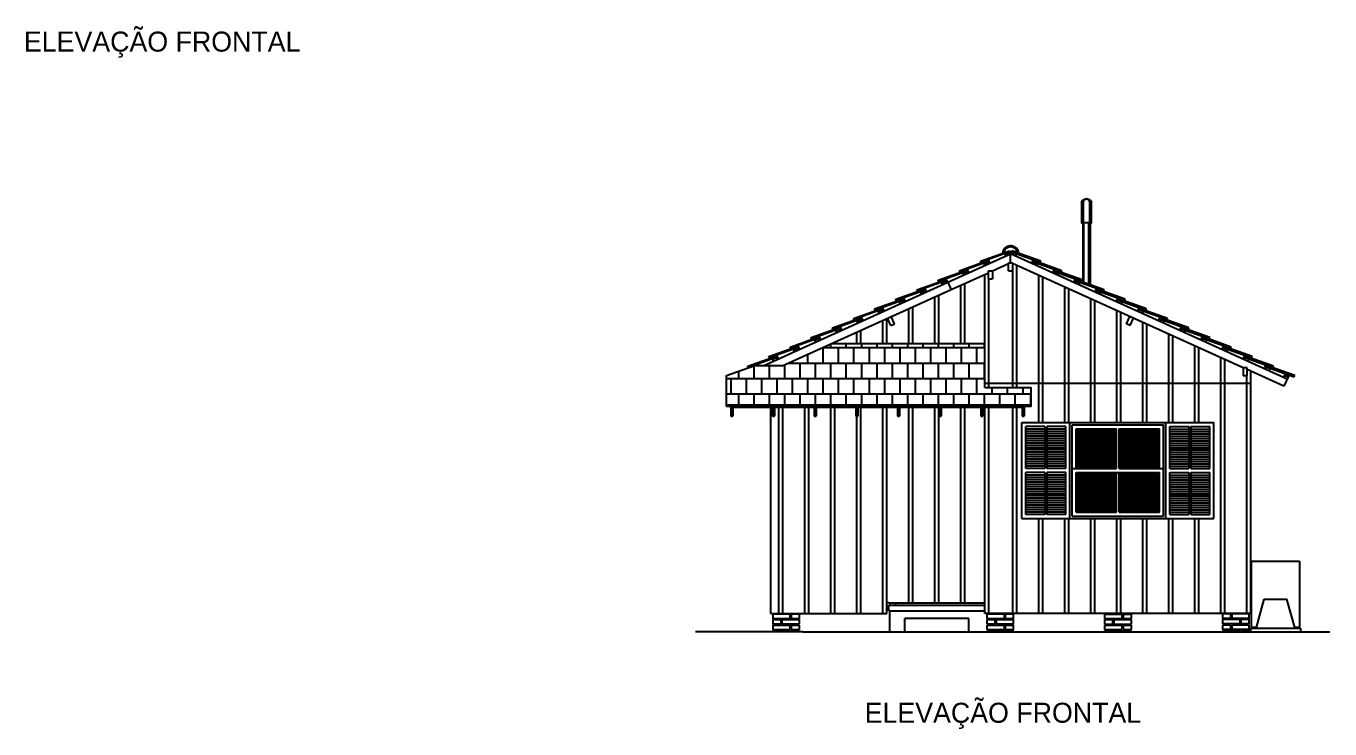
# Model space of a CAD drawing. Extents: x -7 to 295, y -11 to 39.
# Drawn here: x 59 to 75.29, y 3.99 to 12.78 of the extents above; entities that cross this region are included whole.
import ezdxf
from ezdxf.enums import TextEntityAlignment as Align

# ---------------------------------------------------------------- set-up
doc = ezdxf.new("R2010")
doc.units = 0
doc.header["$LTSCALE"] = 20
doc.layers.get('0').update_dxf_attribs({"linetype": 'CONTINUOUS'})
for name, color, linetype in [('DIM', 244, 'CONTINUOUS'), ('MADEIRAME', 244, 'CONTINUOUS'), ('PAREDE', 250, 'CONTINUOUS'), ('TELHADO', 1, 'CONTINUOUS'), ('TEXTO', 244, 'CONTINUOUS'), ('VIDROJAN', 252, 'CONTINUOUS'), ('VISTAL', 30, 'CONTINUOUS'), ('VISTAP', 244, 'CONTINUOUS')]:
    doc.layers.add(name, color=color, linetype=linetype)
doc.styles.add('STYLE1', font='txt')

# ---------------------------------------------------------------- blocks, each defined once
blk = doc.blocks.new('*X29')
at = {"color": 0, "linetype": 'CONTINUOUS'}
for p, q in [((-22.283, -12.48), (-20.253, -12.48)), ((-22.272, -12.672), (-22.272, -12.48)), ((-22.176, -12.48), (-22.176, -12.431)), ((-22.08, -12.672), (-22.08, -12.48)), ((-21.984, -12.48), (-21.984, -12.429)), ((-21.888, -12.672), (-21.888, -12.48)), ((-21.792, -12.48), (-21.792, -12.429)), ((-21.696, -12.672), (-21.696, -12.48)), ((-21.6, -12.48), (-21.6, -12.429)), ((-21.504, -12.672), (-21.504, -12.48)), ((-21.408, -12.48), (-21.408, -12.429)), ((-21.312, -12.672), (-21.312, -12.48)), ((-21.216, -12.48), (-21.216, -12.429)), ((-21.12, -12.672), (-21.12, -12.48)), ((-21.024, -12.48), (-21.024, -12.429)), ((-20.928, -12.672), (-20.928, -12.48)), ((-20.832, -12.48), (-20.832, -12.429)), ((-20.736, -12.672), (-20.736, -12.48)), ((-20.64, -12.48), (-20.64, -12.429)), ((-20.544, -12.672), (-20.544, -12.48)), ((-20.448, -12.48), (-20.448, -12.429)), ((-20.352, -12.672), (-20.352, -12.48)), ((-20.256, -12.48), (-20.256, -12.429)), ((-23.136, -12.864), (-23.136, -12.707)), ((-22.944, -12.864), (-22.944, -12.707)), ((-22.752, -12.864), (-22.752, -12.691)), ((-22.709, -12.672), (-20.253, -12.672)), ((-22.656, -12.672), (-22.656, -12.648)), ((-22.56, -12.864), (-22.56, -12.672)), ((-22.464, -12.672), (-22.464, -12.561)), ((-22.368, -12.864), (-22.368, -12.672)), ((-22.176, -12.864), (-22.176, -12.672)), ((-21.984, -12.864), (-21.984, -12.672)), ((-21.792, -12.864), (-21.792, -12.672)), ((-21.6, -12.864), (-21.6, -12.672)), ((-21.408, -12.864), (-21.408, -12.672)), ((-21.216, -12.864), (-21.216, -12.672)), ((-21.024, -12.864), (-21.024, -12.672)), ((-20.832, -12.864), (-20.832, -12.672)), ((-20.64, -12.864), (-20.64, -12.672)), ((-20.448, -12.864), (-20.448, -12.672)), ((-20.256, -12.864), (-20.256, -12.672)), ((-23.481, -12.864), (-20.253, -12.864)), ((-23.424, -13.056), (-23.424, -12.864)), ((-23.328, -12.864), (-23.328, -12.775)), ((-23.232, -13.056), (-23.232, -12.864)), ((-23.04, -13.056), (-23.04, -12.864)), ((-22.848, -13.056), (-22.848, -12.864)), ((-22.656, -13.056), (-22.656, -12.864)), ((-22.464, -13.056), (-22.464, -12.864)), ((-22.272, -13.056), (-22.272, -12.864)), ((-22.08, -13.056), (-22.08, -12.864)), ((-21.888, -13.056), (-21.888, -12.864)), ((-21.696, -13.056), (-21.696, -12.864)), ((-21.504, -13.056), (-21.504, -12.864)), ((-21.312, -13.056), (-21.312, -12.864)), ((-21.12, -13.056), (-21.12, -12.864)), ((-20.928, -13.056), (-20.928, -12.864)), ((-20.736, -13.056), (-20.736, -12.864)), ((-20.544, -13.056), (-20.544, -12.864)), ((-20.352, -13.056), (-20.352, -12.864)), ((-20.16, -13.056), (-20.16, -12.976)), ((-19.968, -13.056), (-19.968, -12.976)), ((-19.776, -13.056), (-19.776, -12.976)), ((-23.481, -13.056), (-19.673, -13.056)), ((-23.328, -13.197), (-23.328, -13.056)), ((-23.136, -13.197), (-23.136, -13.056)), ((-22.944, -13.197), (-22.944, -13.056)), ((-22.752, -13.197), (-22.752, -13.056)), ((-22.56, -13.197), (-22.56, -13.056)), ((-22.368, -13.197), (-22.368, -13.056)), ((-22.176, -13.197), (-22.176, -13.056)), ((-21.984, -13.197), (-21.984, -13.056)), ((-21.792, -13.197), (-21.792, -13.056)), ((-21.6, -13.197), (-21.6, -13.056)), ((-21.408, -13.197), (-21.408, -13.056)), ((-21.216, -13.197), (-21.216, -13.056)), ((-21.024, -13.197), (-21.024, -13.056)), ((-20.832, -13.197), (-20.832, -13.056)), ((-20.64, -13.197), (-20.64, -13.056)), ((-20.448, -13.197), (-20.448, -13.056)), ((-20.256, -13.197), (-20.256, -13.056)), ((-20.064, -13.197), (-20.064, -13.056)), ((-19.872, -13.197), (-19.872, -13.056)), ((-19.68, -13.197), (-19.68, -13.056))]:
    blk.add_line(p, q, dxfattribs=at)
blk = doc.blocks.new('*X3')
at = {"color": 0, "linetype": 'CONTINUOUS'}
for p, q in [((19.128, -4.083), (19.614, -3.597)), ((19.128, -4.065), (19.596, -3.597)), ((19.128, -4.047), (19.578, -3.597)), ((19.128, -4.03), (19.561, -3.597)), ((19.128, -4.012), (19.543, -3.597)), ((19.128, -3.994), (19.525, -3.597)), ((19.128, -3.976), (19.508, -3.597)), ((19.128, -3.959), (19.49, -3.597)), ((19.128, -3.941), (19.472, -3.597)), ((19.128, -3.923), (19.455, -3.597)), ((19.128, -3.906), (19.437, -3.597)), ((19.128, -3.888), (19.419, -3.597)), ((19.128, -3.87), (19.402, -3.597)), ((19.128, -3.853), (19.384, -3.597)), ((19.128, -3.835), (19.366, -3.597)), ((19.128, -3.817), (19.349, -3.597)), ((19.128, -3.8), (19.331, -3.597)), ((19.128, -3.782), (19.313, -3.597)), ((19.128, -3.764), (19.296, -3.597)), ((19.128, -3.747), (19.278, -3.597)), ((19.128, -3.729), (19.26, -3.597)), ((19.128, -3.711), (19.243, -3.597)), ((19.128, -3.694), (19.225, -3.597)), ((19.128, -3.676), (19.207, -3.597)), ((19.128, -3.658), (19.19, -3.597)), ((19.128, -3.641), (19.172, -3.597)), ((19.128, -3.623), (19.154, -3.597)), ((19.128, -3.605), (19.137, -3.597)), ((19.137, -4.092), (19.632, -3.597)), ((19.154, -4.092), (19.633, -3.613)), ((19.172, -4.092), (19.633, -3.631)), ((19.19, -4.092), (19.633, -3.648)), ((19.207, -4.092), (19.633, -3.666)), ((19.225, -4.092), (19.633, -3.684)), ((19.243, -4.092), (19.633, -3.701)), ((19.26, -4.092), (19.633, -3.719)), ((19.278, -4.092), (19.633, -3.737)), ((19.663, -4.078), (20.144, -3.597)), ((19.663, -4.06), (20.127, -3.597)), ((19.663, -4.043), (20.109, -3.597)), ((19.663, -4.025), (20.091, -3.597)), ((19.663, -4.007), (20.073, -3.597)), ((19.663, -3.99), (20.056, -3.597)), ((19.663, -3.972), (20.038, -3.597)), ((19.663, -3.954), (20.02, -3.597)), ((19.663, -3.936), (20.003, -3.597)), ((19.663, -3.919), (19.985, -3.597)), ((19.663, -3.901), (19.967, -3.597)), ((19.663, -3.883), (19.95, -3.597)), ((19.663, -3.866), (19.932, -3.597)), ((19.663, -3.848), (19.914, -3.597)), ((19.663, -3.83), (19.897, -3.597)), ((19.663, -3.813), (19.879, -3.597)), ((19.663, -3.795), (19.861, -3.597)), ((19.663, -3.777), (19.844, -3.597)), ((19.663, -3.76), (19.826, -3.597)), ((19.663, -3.742), (19.808, -3.597)), ((19.663, -3.724), (19.791, -3.597)), ((19.663, -3.707), (19.773, -3.597)), ((19.663, -3.689), (19.755, -3.597)), ((19.663, -3.671), (19.738, -3.597)), ((19.663, -3.654), (19.72, -3.597)), ((19.663, -3.636), (19.702, -3.597)), ((19.663, -3.618), (19.685, -3.597)), ((19.663, -3.601), (19.667, -3.597)), ((19.667, -4.092), (20.162, -3.597)), ((19.685, -4.092), (20.168, -3.608)), ((19.702, -4.092), (20.168, -3.626)), ((19.72, -4.092), (20.168, -3.644)), ((19.738, -4.092), (20.168, -3.661)), ((19.755, -4.092), (20.168, -3.679)), ((19.773, -4.092), (20.168, -3.697)), ((19.791, -4.092), (20.168, -3.714)), ((19.808, -4.092), (20.168, -3.732)), ((19.296, -4.092), (19.633, -3.754)), ((19.313, -4.092), (19.633, -3.772)), ((19.331, -4.092), (19.633, -3.79)), ((19.349, -4.092), (19.633, -3.807)), ((19.366, -4.092), (19.633, -3.825)), ((19.384, -4.092), (19.633, -3.843)), ((19.402, -4.092), (19.633, -3.86)), ((19.419, -4.092), (19.633, -3.878)), ((19.437, -4.092), (19.633, -3.896)), ((19.826, -4.092), (20.168, -3.75)), ((19.844, -4.092), (20.168, -3.767)), ((19.861, -4.092), (20.168, -3.785)), ((19.879, -4.092), (20.168, -3.803)), ((19.897, -4.092), (20.168, -3.82)), ((19.914, -4.092), (20.168, -3.838)), ((19.932, -4.092), (20.168, -3.856)), ((19.95, -4.092), (20.168, -3.873)), ((19.967, -4.092), (20.168, -3.891)), ((19.985, -4.092), (20.168, -3.909)), ((19.455, -4.092), (19.633, -3.913)), ((19.472, -4.092), (19.633, -3.931)), ((19.49, -4.092), (19.633, -3.949)), ((19.508, -4.092), (19.633, -3.966)), ((19.525, -4.092), (19.633, -3.984)), ((19.543, -4.092), (19.633, -4.002)), ((19.561, -4.092), (19.633, -4.02)), ((19.578, -4.092), (19.633, -4.037)), ((19.596, -4.092), (19.633, -4.055)), ((19.614, -4.092), (19.633, -4.073)), ((20.003, -4.092), (20.168, -3.926)), ((20.02, -4.092), (20.168, -3.944)), ((20.038, -4.092), (20.168, -3.962)), ((20.056, -4.092), (20.168, -3.979)), ((20.073, -4.092), (20.168, -3.997)), ((20.091, -4.092), (20.168, -4.015)), ((20.109, -4.092), (20.168, -4.033)), ((20.126, -4.092), (20.168, -4.05)), ((20.144, -4.092), (20.168, -4.068)), ((19.128, -4.631), (19.617, -4.142)), ((19.128, -4.613), (19.599, -4.142)), ((19.128, -4.595), (19.582, -4.142)), ((19.128, -4.578), (19.564, -4.142)), ((19.128, -4.56), (19.546, -4.142)), ((19.128, -4.542), (19.528, -4.142)), ((19.128, -4.525), (19.511, -4.142)), ((19.128, -4.507), (19.493, -4.142)), ((19.128, -4.489), (19.475, -4.142)), ((19.128, -4.471), (19.458, -4.142)), ((19.128, -4.454), (19.44, -4.142)), ((19.128, -4.436), (19.422, -4.142)), ((19.128, -4.418), (19.405, -4.142)), ((19.128, -4.401), (19.387, -4.142)), ((19.128, -4.383), (19.369, -4.142)), ((19.128, -4.365), (19.352, -4.142)), ((19.128, -4.348), (19.334, -4.142)), ((19.128, -4.33), (19.316, -4.142)), ((19.128, -4.312), (19.299, -4.142)), ((19.128, -4.295), (19.281, -4.142)), ((19.128, -4.277), (19.263, -4.142)), ((19.128, -4.259), (19.246, -4.142)), ((19.128, -4.242), (19.228, -4.142)), ((19.128, -4.224), (19.21, -4.142)), ((19.128, -4.206), (19.193, -4.142)), ((19.128, -4.189), (19.175, -4.142)), ((19.128, -4.171), (19.157, -4.142)), ((19.128, -4.153), (19.14, -4.142)), ((19.14, -4.637), (19.633, -4.143)), ((19.157, -4.637), (19.633, -4.161)), ((19.175, -4.637), (19.633, -4.179)), ((19.193, -4.637), (19.633, -4.196)), ((19.21, -4.637), (19.633, -4.214)), ((19.228, -4.637), (19.633, -4.232)), ((19.632, -4.092), (19.633, -4.09)), ((19.663, -4.149), (19.67, -4.142)), ((19.663, -4.166), (19.688, -4.142)), ((19.663, -4.184), (19.705, -4.142)), ((19.663, -4.202), (19.723, -4.142)), ((19.663, -4.219), (19.741, -4.142)), ((19.663, -4.237), (19.758, -4.142)), ((19.663, -4.255), (19.776, -4.142)), ((19.663, -4.272), (19.794, -4.142)), ((19.663, -4.29), (19.811, -4.142)), ((19.663, -4.308), (19.829, -4.142)), ((19.663, -4.325), (19.847, -4.142)), ((19.663, -4.343), (19.864, -4.142)), ((19.663, -4.361), (19.882, -4.142)), ((19.663, -4.378), (19.9, -4.142)), ((19.663, -4.396), (19.917, -4.142)), ((19.663, -4.414), (19.935, -4.142)), ((19.663, -4.431), (19.953, -4.142)), ((19.663, -4.449), (19.97, -4.142)), ((19.663, -4.467), (19.988, -4.142)), ((19.663, -4.484), (20.006, -4.142)), ((19.663, -4.502), (20.023, -4.142)), ((19.663, -4.52), (20.041, -4.142)), ((19.663, -4.538), (20.059, -4.142)), ((19.663, -4.555), (20.076, -4.142)), ((19.663, -4.573), (20.094, -4.142)), ((19.663, -4.591), (20.112, -4.142)), ((19.663, -4.608), (20.13, -4.142)), ((19.663, -4.626), (20.147, -4.142)), ((19.67, -4.637), (20.165, -4.142)), ((19.688, -4.637), (20.168, -4.156)), ((19.705, -4.637), (20.168, -4.174)), ((19.723, -4.637), (20.168, -4.192)), ((19.741, -4.637), (20.168, -4.209)), ((19.758, -4.637), (20.168, -4.227)), ((20.162, -4.092), (20.168, -4.086)), ((19.246, -4.637), (19.633, -4.249)), ((19.263, -4.637), (19.633, -4.267)), ((19.281, -4.637), (19.633, -4.285)), ((19.299, -4.637), (19.633, -4.302)), ((19.316, -4.637), (19.633, -4.32)), ((19.334, -4.637), (19.633, -4.338)), ((19.352, -4.637), (19.633, -4.355)), ((19.369, -4.637), (19.633, -4.373)), ((19.387, -4.637), (19.633, -4.391)), ((19.776, -4.637), (20.168, -4.245)), ((19.794, -4.637), (20.168, -4.262)), ((19.811, -4.637), (20.168, -4.28)), ((19.829, -4.637), (20.168, -4.298)), ((19.847, -4.637), (20.168, -4.315)), ((19.864, -4.637), (20.168, -4.333)), ((19.882, -4.637), (20.168, -4.351)), ((19.9, -4.637), (20.168, -4.368)), ((19.917, -4.637), (20.168, -4.386)), ((19.405, -4.637), (19.633, -4.408)), ((19.422, -4.637), (19.633, -4.426)), ((19.44, -4.637), (19.633, -4.444)), ((19.458, -4.637), (19.633, -4.461)), ((19.475, -4.637), (19.633, -4.479)), ((19.493, -4.637), (19.633, -4.497)), ((19.511, -4.637), (19.633, -4.514)), ((19.528, -4.637), (19.633, -4.532)), ((19.546, -4.637), (19.633, -4.55)), ((19.935, -4.637), (20.168, -4.404)), ((19.953, -4.637), (20.168, -4.421)), ((19.97, -4.637), (20.168, -4.439)), ((19.988, -4.637), (20.168, -4.457)), ((20.006, -4.637), (20.168, -4.474)), ((20.023, -4.637), (20.168, -4.492)), ((20.041, -4.637), (20.168, -4.51)), ((20.059, -4.637), (20.168, -4.527)), ((20.076, -4.637), (20.168, -4.545)), ((19.564, -4.637), (19.633, -4.568)), ((19.581, -4.637), (19.633, -4.585)), ((19.599, -4.637), (19.633, -4.603)), ((19.617, -4.637), (19.633, -4.621)), ((20.094, -4.637), (20.168, -4.563)), ((20.112, -4.637), (20.168, -4.581)), ((20.129, -4.637), (20.168, -4.598)), ((20.147, -4.637), (20.168, -4.616)), ((20.165, -4.637), (20.168, -4.634))]:
    blk.add_line(p, q, dxfattribs=at)

msp = doc.modelspace()

# ---------------------------------------------------------------- linework, layer by layer
at = {"layer": 'DIM', "color": 244, "linetype": 'CONTINUOUS'}
msp.add_line((71.475, 8.01), (67.81, 8.01), dxfattribs=at)
at = {"layer": 'DIM', "color": 30, "linetype": 'CONTINUOUS'}
for p, q in [((69.782, 5.566), (69.757, 5.566)), ((69.882, 5.566), (70.982, 5.566))]:
    msp.add_line(p, q, dxfattribs=at)
at = {"layer": 'MADEIRAME'}
for p, q in [((71.234, 9.923), (71.28, 9.944)), ((71.373, 9.923), (71.327, 9.944)), ((70.97, 9.804), (71.016, 9.825)), ((71.637, 9.804), (71.591, 9.825)), ((70.706, 9.685), (70.751, 9.705)), ((71.901, 9.685), (71.856, 9.705)), ((68.21, 8.529), (70.52, 9.573)), ((68.448, 8.529), (70.561, 9.482)), ((70.177, 9.446), (70.223, 9.467)), ((70.441, 9.565), (70.487, 9.586)), ((72.166, 9.565), (72.12, 9.586)), ((72.43, 9.446), (72.384, 9.467)), ((69.913, 9.327), (69.958, 9.347)), ((72.694, 9.327), (72.649, 9.347)), ((69.648, 9.208), (69.694, 9.228)), ((72.959, 9.208), (72.913, 9.228)), ((69.12, 8.969), (69.165, 8.99)), ((69.384, 9.088), (69.43, 9.109)), ((73.223, 9.088), (73.177, 9.109)), ((73.487, 8.969), (73.442, 8.99)), ((68.855, 8.85), (68.901, 8.87)), ((73.752, 8.85), (73.706, 8.87)), ((68.591, 8.73), (68.637, 8.751)), ((74.016, 8.73), (73.97, 8.751)), ((68.327, 8.611), (68.372, 8.632)), ((74.28, 8.611), (74.235, 8.632)), ((74.545, 8.492), (74.499, 8.512)), ((74.772, 8.387), (74.726, 8.407)), ((74.782, 8.41), (74.737, 8.43))]:
    msp.add_line(p, q, dxfattribs=at)
at = {"layer": 'MADEIRAME', "linetype": 'CONTINUOUS'}
for p, q in [((71.28, 9.944), (71.29, 9.921)), ((71.327, 9.944), (71.317, 9.921)), ((70.97, 9.804), (70.98, 9.781)), ((71.016, 9.825), (71.026, 9.802)), ((71.234, 9.923), (71.245, 9.901)), ((71.373, 9.923), (71.362, 9.901)), ((71.591, 9.825), (71.581, 9.802)), ((71.637, 9.804), (71.627, 9.781)), ((70.706, 9.685), (70.716, 9.662)), ((70.751, 9.705), (70.762, 9.682)), ((71.856, 9.705), (71.846, 9.682)), ((71.901, 9.685), (71.891, 9.662)), ((70.223, 9.467), (70.233, 9.444)), ((70.441, 9.565), (70.452, 9.543)), ((70.487, 9.586), (70.497, 9.563)), ((72.12, 9.586), (72.11, 9.563)), ((72.166, 9.565), (72.155, 9.543)), ((72.384, 9.467), (72.374, 9.444)), ((69.913, 9.327), (69.923, 9.304)), ((69.958, 9.347), (69.969, 9.325)), ((70.177, 9.446), (70.187, 9.423)), ((72.43, 9.446), (72.42, 9.423)), ((72.649, 9.347), (72.639, 9.325)), ((72.694, 9.327), (72.684, 9.304)), ((69.648, 9.208), (69.659, 9.185)), ((69.694, 9.228), (69.704, 9.205)), ((72.913, 9.228), (72.903, 9.205)), ((72.959, 9.208), (72.948, 9.185)), ((69.12, 8.969), (69.13, 8.946)), ((69.165, 8.99), (69.176, 8.967)), ((69.384, 9.088), (69.394, 9.065)), ((69.43, 9.109), (69.44, 9.086)), ((73.177, 9.109), (73.167, 9.086)), ((73.223, 9.088), (73.213, 9.065)), ((73.442, 8.99), (73.432, 8.967)), ((73.487, 8.969), (73.477, 8.946)), ((68.855, 8.85), (68.866, 8.827)), ((68.901, 8.87), (68.911, 8.847)), ((73.706, 8.87), (73.696, 8.847)), ((73.752, 8.85), (73.741, 8.827)), ((68.591, 8.73), (68.601, 8.708)), ((68.637, 8.751), (68.647, 8.728)), ((73.97, 8.751), (73.96, 8.728)), ((74.016, 8.73), (74.006, 8.708)), ((68.327, 8.611), (68.337, 8.588)), ((68.372, 8.632), (68.383, 8.609)), ((74.235, 8.632), (74.224, 8.609)), ((74.28, 8.611), (74.27, 8.588)), ((74.545, 8.492), (74.534, 8.469)), ((74.737, 8.43), (74.716, 8.385))]:
    msp.add_line(p, q, dxfattribs=at)
at = {"layer": 'MADEIRAME', "color": 1}
for p, q in [((70.52, 9.573), (71.304, 9.927)), ((71.077, 9.715), (71.279, 9.806)), ((70.561, 9.482), (71.027, 9.693))]:
    msp.add_line(p, q, dxfattribs=at)
at = {"layer": 'MADEIRAME', "color": 250, "linetype": 'CONTINUOUS'}
for p, q in [((71.279, 9.817), (71.329, 9.817)), ((71.279, 9.717), (71.279, 9.817)), ((71.329, 9.818), (71.329, 9.717)), ((71.027, 9.716), (71.077, 9.716)), ((71.027, 9.616), (71.027, 9.716)), ((71.027, 9.616), (71.077, 9.616)), ((71.077, 9.716), (71.077, 9.616)), ((71.279, 9.717), (71.329, 9.717)), ((74.211, 8.505), (74.211, 8.405)), ((74.261, 8.505), (74.211, 8.505)), ((74.261, 8.405), (74.261, 8.505)), ((74.261, 8.405), (74.211, 8.405))]:
    msp.add_line(p, q, dxfattribs=at)
at = {"layer": 'MADEIRAME', "color": 1, "linetype": 'CONTINUOUS'}
for p, q in [((74.762, 8.364), (71.304, 9.927)), ((71.304, 9.817), (71.304, 9.927)), ((74.211, 8.505), (71.329, 9.806)), ((70.52, 9.573), (70.562, 9.48)), ((74.72, 8.273), (74.261, 8.483)), ((74.782, 8.41), (74.72, 8.273))]:
    msp.add_line(p, q, dxfattribs=at)
at = {"layer": 'MADEIRAME', "color": 244, "linetype": 'CONTINUOUS'}
msp.add_line((74.499, 8.512), (74.489, 8.49), dxfattribs=at)
at = {"layer": 'PAREDE', "color": 30, "linetype": 'CONTINUOUS'}
for p, q in [((70.927, 9.837), (71.289, 9.967)), ((71.282, 9.948), (70.933, 9.823)), ((71.201, 9.938), (71.218, 9.944)), ((71.282, 9.948), (71.29, 9.931)), ((71.289, 9.967), (71.303, 9.937)), ((71.318, 9.967), (71.304, 9.937)), ((71.325, 9.948), (71.317, 9.931)), ((71.68, 9.837), (71.318, 9.967)), ((71.325, 9.948), (71.674, 9.823)), ((70.663, 9.718), (71.026, 9.848)), ((71.017, 9.828), (70.668, 9.703)), ((70.933, 9.823), (70.927, 9.837)), ((71.017, 9.828), (71.025, 9.812)), ((71.04, 9.818), (71.025, 9.812)), ((71.026, 9.848), (71.04, 9.818)), ((71.303, 9.937), (71.29, 9.931)), ((71.304, 9.937), (71.317, 9.931)), ((71.581, 9.848), (71.567, 9.818)), ((71.567, 9.818), (71.582, 9.812)), ((71.944, 9.718), (71.581, 9.848)), ((71.59, 9.828), (71.582, 9.812)), ((71.59, 9.828), (71.939, 9.703)), ((71.674, 9.823), (71.68, 9.837)), ((70.398, 9.599), (70.761, 9.729)), ((70.753, 9.709), (70.404, 9.584)), ((70.668, 9.703), (70.663, 9.718)), ((70.753, 9.709), (70.761, 9.692)), ((70.761, 9.729), (70.776, 9.699)), ((70.776, 9.699), (70.761, 9.692)), ((71.846, 9.729), (71.831, 9.699)), ((71.831, 9.699), (71.846, 9.692)), ((72.209, 9.599), (71.846, 9.729)), ((71.854, 9.709), (71.846, 9.692)), ((71.854, 9.709), (72.203, 9.584)), ((71.939, 9.703), (71.944, 9.718)), ((69.87, 9.36), (70.233, 9.49)), ((70.224, 9.47), (69.875, 9.345)), ((70.134, 9.48), (70.497, 9.609)), ((70.14, 9.465), (70.134, 9.48)), ((70.489, 9.59), (70.14, 9.465)), ((70.224, 9.47), (70.233, 9.454)), ((70.233, 9.49), (70.247, 9.46)), ((70.247, 9.46), (70.233, 9.454)), ((70.404, 9.584), (70.398, 9.599)), ((70.489, 9.59), (70.497, 9.573)), ((70.497, 9.609), (70.511, 9.58)), ((70.511, 9.58), (70.497, 9.573)), ((72.11, 9.609), (72.096, 9.58)), ((72.096, 9.58), (72.11, 9.573)), ((72.473, 9.48), (72.11, 9.609)), ((72.118, 9.59), (72.11, 9.573)), ((72.118, 9.59), (72.467, 9.465)), ((72.203, 9.584), (72.209, 9.599)), ((72.374, 9.49), (72.36, 9.46)), ((72.36, 9.46), (72.375, 9.454)), ((72.737, 9.36), (72.374, 9.49)), ((72.383, 9.47), (72.375, 9.454)), ((72.383, 9.47), (72.732, 9.345)), ((72.467, 9.465), (72.473, 9.48)), ((69.605, 9.241), (69.968, 9.371)), ((69.96, 9.351), (69.611, 9.226)), ((69.875, 9.345), (69.87, 9.36)), ((69.96, 9.351), (69.968, 9.334)), ((69.968, 9.371), (69.983, 9.341)), ((69.983, 9.341), (69.968, 9.334)), ((72.639, 9.371), (72.624, 9.341)), ((72.624, 9.341), (72.639, 9.334)), ((73.002, 9.241), (72.639, 9.371)), ((72.647, 9.351), (72.639, 9.334)), ((72.647, 9.351), (72.996, 9.226)), ((72.732, 9.345), (72.737, 9.36)), ((69.077, 9.002), (69.44, 9.132)), ((69.341, 9.122), (69.704, 9.251)), ((69.696, 9.232), (69.347, 9.107)), ((69.44, 9.132), (69.454, 9.102)), ((69.611, 9.226), (69.605, 9.241)), ((69.696, 9.232), (69.704, 9.215)), ((69.704, 9.251), (69.718, 9.222)), ((69.718, 9.222), (69.704, 9.215)), ((72.903, 9.251), (72.889, 9.222)), ((72.889, 9.222), (72.903, 9.215)), ((73.266, 9.122), (72.903, 9.251)), ((72.911, 9.232), (72.903, 9.215)), ((72.911, 9.232), (73.26, 9.107)), ((72.996, 9.226), (73.002, 9.241)), ((73.167, 9.132), (73.153, 9.102)), ((73.53, 9.002), (73.167, 9.132)), ((68.812, 8.883), (69.175, 9.013)), ((69.167, 8.993), (68.818, 8.868)), ((69.082, 8.988), (69.077, 9.002)), ((69.431, 9.113), (69.082, 8.988)), ((69.167, 8.993), (69.175, 8.977)), ((69.175, 9.013), (69.19, 8.983)), ((69.19, 8.983), (69.175, 8.977)), ((69.347, 9.107), (69.341, 9.122)), ((69.431, 9.113), (69.44, 9.096)), ((69.454, 9.102), (69.44, 9.096)), ((73.153, 9.102), (73.168, 9.096)), ((73.176, 9.113), (73.168, 9.096)), ((73.176, 9.113), (73.525, 8.988)), ((73.26, 9.107), (73.266, 9.122)), ((73.432, 9.013), (73.417, 8.983)), ((73.417, 8.983), (73.432, 8.977)), ((73.795, 8.883), (73.432, 9.013)), ((73.44, 8.993), (73.432, 8.977)), ((73.44, 8.993), (73.789, 8.868)), ((73.525, 8.988), (73.53, 9.002)), ((68.548, 8.764), (68.911, 8.894)), ((68.903, 8.874), (68.554, 8.749)), ((68.818, 8.868), (68.812, 8.883)), ((68.903, 8.874), (68.911, 8.857)), ((68.911, 8.894), (68.925, 8.864)), ((68.925, 8.864), (68.911, 8.857)), ((73.696, 8.894), (73.682, 8.864)), ((73.682, 8.864), (73.696, 8.857)), ((74.059, 8.764), (73.696, 8.894)), ((73.704, 8.874), (73.696, 8.857)), ((73.704, 8.874), (74.053, 8.749)), ((73.789, 8.868), (73.795, 8.883)), ((68.019, 8.525), (68.383, 8.655)), ((68.374, 8.635), (68.025, 8.51)), ((68.284, 8.644), (68.647, 8.774)), ((68.289, 8.63), (68.284, 8.644)), ((68.639, 8.755), (68.289, 8.63)), ((68.374, 8.635), (68.382, 8.619)), ((68.383, 8.655), (68.397, 8.625)), ((68.554, 8.749), (68.548, 8.764)), ((68.639, 8.755), (68.647, 8.738)), ((68.647, 8.774), (68.661, 8.745)), ((68.661, 8.745), (68.647, 8.738)), ((73.96, 8.774), (73.946, 8.745)), ((73.946, 8.745), (73.961, 8.738)), ((74.323, 8.644), (73.96, 8.774)), ((73.969, 8.755), (73.961, 8.738)), ((73.969, 8.755), (74.318, 8.63)), ((74.053, 8.749), (74.059, 8.764)), ((74.225, 8.655), (74.21, 8.625)), ((74.588, 8.525), (74.225, 8.655)), ((74.233, 8.635), (74.225, 8.619)), ((74.233, 8.635), (74.582, 8.51)), ((74.318, 8.63), (74.323, 8.644)), ((67.753, 8.406), (68.097, 8.529)), ((68.025, 8.51), (68.019, 8.525)), ((68.397, 8.625), (68.382, 8.619)), ((74.21, 8.625), (74.225, 8.619)), ((74.491, 8.536), (74.476, 8.506)), ((74.476, 8.506), (74.491, 8.499)), ((74.854, 8.406), (74.491, 8.536)), ((74.499, 8.516), (74.491, 8.499)), ((74.499, 8.516), (74.848, 8.391)), ((74.582, 8.51), (74.588, 8.525)), ((74.848, 8.391), (74.854, 8.406))]:
    msp.add_line(p, q, dxfattribs=at)
at = {"layer": 'PAREDE', "linetype": 'CONTINUOUS'}
for p, q in [((69.808, 9.033), (69.854, 9.053)), ((72.799, 9.033), (72.753, 9.053))]:
    msp.add_line(p, q, dxfattribs=at)
at = {"layer": 'TELHADO', "color": 30, "linetype": 'CONTINUOUS'}
for p, q in [((71.292, 10.029), (71.295, 10.034)), ((71.295, 10.034), (71.312, 10.034)), ((71.312, 10.034), (71.315, 10.029)), ((71.389, 9.944), (71.406, 9.938)), ((69.065, 8.807), (70.987, 8.807)), ((68.448, 8.529), (68.097, 8.529))]:
    msp.add_line(p, q, dxfattribs=at)
at = {"layer": 'TELHADO', "linetype": 'CONTINUOUS'}
msp.add_line((70.982, 8.259), (71.562, 8.259), dxfattribs=at)
at = {"layer": 'TELHADO', "color": 1, "linetype": 'CONTINUOUS'}
for p, q in [((71.562, 8.039), (67.753, 8.039)), ((71.562, 8.019), (67.753, 8.019))]:
    msp.add_line(p, q, dxfattribs=at)
at = {"layer": 'TELHADO', "color": 244, "linetype": 'CONTINUOUS'}
for p, q in [((71.732, 7.771), (71.732, 7.246)), ((71.757, 7.771), (71.757, 7.246)), ((73.532, 7.771), (73.532, 7.246)), ((73.557, 7.771), (73.557, 7.246)), ((71.732, 7.196), (71.732, 6.671)), ((71.757, 7.196), (71.757, 6.671)), ((73.532, 7.196), (73.532, 6.671)), ((73.557, 7.196), (73.557, 6.671))]:
    msp.add_line(p, q, dxfattribs=at)
at = {"layer": 'TELHADO', "color": 30, "linetype": 'CONTINUOUS'}
for radius, start, end in [(0.103, 96.2483, 174.1963), (0.087, 10.9412, 169.0588), (0.103, 5.8037, 83.7517)]:
    msp.add_arc((71.304, 9.927), radius, start, end, dxfattribs=at)
at = {"layer": 'VISTAL', "color": 30}
for p, q in [((72.211, 10.318), (72.211, 9.573)), ((72.221, 9.569), (72.221, 10.318)), ((72.283, 9.547), (72.283, 10.318)), ((72.294, 10.318), (72.294, 9.544)), ((68.332, 5.428), (68.662, 5.428)), ((68.332, 5.428), (68.332, 5.373)), ((68.547, 5.428), (68.547, 5.373)), ((68.562, 5.428), (68.562, 5.373)), ((68.662, 5.428), (68.662, 5.373)), ((68.332, 5.373), (68.547, 5.373)), ((68.332, 5.358), (68.432, 5.358)), ((68.332, 5.358), (68.332, 5.303)), ((68.332, 5.303), (68.432, 5.303)), ((68.332, 5.288), (68.547, 5.288)), ((68.332, 5.288), (68.332, 5.233)), ((68.332, 5.233), (68.547, 5.233)), ((68.332, 5.218), (68.432, 5.218)), ((68.332, 5.218), (68.332, 5.209)), ((68.339, 5.373), (68.339, 5.358)), ((68.339, 5.303), (68.339, 5.288)), ((68.339, 5.233), (68.339, 5.218)), ((68.432, 5.358), (68.432, 5.303)), ((68.432, 5.218), (68.432, 5.209)), ((68.447, 5.358), (68.662, 5.358)), ((68.447, 5.358), (68.447, 5.303)), ((68.447, 5.303), (68.662, 5.303)), ((68.447, 5.218), (68.662, 5.218)), ((68.447, 5.218), (68.447, 5.209)), ((68.547, 5.288), (68.547, 5.233)), ((68.562, 5.373), (68.662, 5.373)), ((68.562, 5.288), (68.562, 5.233)), ((68.562, 5.288), (68.662, 5.288)), ((68.562, 5.233), (68.662, 5.233)), ((68.655, 5.373), (68.655, 5.358)), ((68.655, 5.303), (68.655, 5.288)), ((68.655, 5.233), (68.655, 5.218)), ((68.662, 5.358), (68.662, 5.303)), ((68.662, 5.288), (68.662, 5.233)), ((68.662, 5.218), (68.662, 5.209))]:
    msp.add_line(p, q, dxfattribs=at)
at = {"layer": 'VISTAL', "color": 30, "linetype": 'CONTINUOUS'}
for p, q in [((70.682, 8.807), (70.682, 9.537)), ((70.357, 8.807), (70.357, 9.39)), ((70.032, 8.807), (70.032, 9.243)), ((69.707, 8.807), (69.707, 9.097)), ((69.382, 8.807), (69.382, 8.95)), ((68.732, 5.434), (68.732, 8.01)), ((69.057, 5.434), (69.057, 8.01)), ((69.707, 5.434), (69.707, 8.01)), ((70.032, 5.566), (70.032, 8.01)), ((70.357, 5.566), (70.357, 8.01)), ((70.682, 5.566), (70.682, 8.01)), ((69.382, 5.434), (69.382, 7.898)), ((68.307, 5.434), (69.757, 5.434))]:
    msp.add_line(p, q, dxfattribs=at)
at = {"layer": 'VISTAL', "color": 1, "linetype": 'CONTINUOUS'}
for p, q in [((68.307, 5.434), (68.307, 8.01)), ((68.407, 5.434), (68.407, 8.01))]:
    msp.add_line(p, q, dxfattribs=at)
at = {"layer": 'VISTAL', "color": 30}
for points in [[(72.191, 10.575), (72.199, 10.59), (72.212, 10.602), (72.226, 10.61), (72.243, 10.615), (72.261, 10.615), (72.277, 10.61), (72.292, 10.602), (72.305, 10.59), (72.314, 10.575)], [(72.196, 10.575), (72.206, 10.591), (72.219, 10.604), (72.236, 10.612), (72.254, 10.615)], [(72.217, 10.59), (72.226, 10.602), (72.239, 10.61), (72.254, 10.615), (72.25, 10.615), (72.264, 10.61), (72.277, 10.602), (72.287, 10.59), (72.293, 10.575)], [(72.268, 10.612), (72.25, 10.615)], [(72.268, 10.612), (72.285, 10.604), (72.298, 10.591), (72.307, 10.575)], [(72.191, 10.575), (72.191, 10.318), (72.198, 10.318), (72.198, 10.575)], [(72.217, 10.59), (72.211, 10.575)], [(72.212, 10.575), (72.212, 10.318)], [(72.293, 10.318), (72.293, 10.575)], [(72.307, 10.575), (72.307, 10.318), (72.314, 10.318), (72.314, 10.575)], [(72.314, 10.318), (72.191, 10.318)], [(72.205, 10.318), (72.205, 9.6)], [(72.3, 10.318), (72.3, 9.541)]]:
    msp.add_lwpolyline(points, dxfattribs=at)
at = {"layer": 'VISTAP', "color": 1}
for p, q in [((71.332, 8.259), (71.332, 9.805)), ((71.382, 8.259), (71.382, 9.782)), ((70.982, 8.259), (70.982, 9.672)), ((71.031, 8.259), (71.031, 9.616)), ((71.657, 7.821), (71.657, 9.658)), ((71.707, 7.821), (71.707, 9.635)), ((71.982, 7.821), (71.982, 9.511)), ((72.032, 7.821), (72.032, 9.489)), ((72.307, 7.821), (72.307, 9.365)), ((72.357, 7.821), (72.357, 9.342)), ((72.632, 7.821), (72.632, 9.222)), ((72.682, 7.821), (72.682, 9.195)), ((72.957, 7.821), (72.957, 9.071)), ((73.007, 7.821), (73.007, 9.049)), ((73.282, 7.821), (73.282, 8.925)), ((73.332, 7.821), (73.332, 8.902)), ((73.607, 7.821), (73.607, 8.778)), ((73.657, 7.821), (73.657, 8.755)), ((73.932, 5.434), (73.932, 8.631)), ((73.982, 5.434), (73.982, 8.609)), ((67.753, 8.019), (67.753, 8.406)), ((74.257, 7.319), (74.257, 8.405)), ((74.307, 7.319), (74.307, 8.462)), ((71.562, 8.019), (71.562, 8.259)), ((70.982, 5.434), (70.982, 8.01)), ((71.031, 5.434), (71.031, 8.01)), ((71.332, 5.434), (71.332, 8.01)), ((71.382, 5.434), (71.382, 8.01)), ((74.257, 5.434), (74.257, 7.319)), ((74.307, 5.434), (74.307, 7.319)), ((71.657, 5.434), (71.657, 6.621)), ((71.707, 5.434), (71.707, 6.621)), ((71.982, 5.434), (71.982, 6.621)), ((72.032, 5.434), (72.032, 6.621)), ((72.307, 5.434), (72.307, 6.621)), ((72.357, 5.434), (72.357, 6.621)), ((72.632, 5.434), (72.632, 6.621)), ((72.682, 5.434), (72.682, 6.621)), ((72.957, 5.434), (72.957, 6.621)), ((73.007, 5.434), (73.007, 6.621)), ((73.282, 5.434), (73.282, 6.621)), ((73.332, 5.434), (73.332, 6.621)), ((73.607, 5.434), (73.607, 6.621)), ((73.657, 5.434), (73.657, 6.621)), ((69.794, 5.536), (69.794, 5.566)), ((69.87, 5.536), (69.87, 5.566)), ((69.782, 5.466), (69.782, 5.536)), ((69.794, 5.203), (69.794, 5.466)), ((74.307, 5.434), (70.982, 5.434))]:
    msp.add_line(p, q, dxfattribs=at)
at = {"layer": 'VISTAP', "color": 30}
for p, q in [((70.732, 8.807), (70.732, 9.559)), ((70.407, 8.807), (70.407, 9.413)), ((70.082, 8.807), (70.082, 9.266)), ((69.432, 8.844), (69.432, 8.973)), ((69.757, 8.807), (69.757, 9.119)), ((69.432, 8.807), (69.432, 8.844)), ((68.457, 5.434), (68.457, 8.01)), ((68.782, 5.434), (68.782, 8.01)), ((69.107, 5.434), (69.107, 8.01)), ((69.432, 5.434), (69.432, 8.01)), ((69.757, 5.434), (69.757, 8.01)), ((70.082, 5.566), (70.082, 8.01)), ((70.407, 5.566), (70.407, 8.01)), ((70.732, 5.566), (70.732, 8.01))]:
    msp.add_line(p, q, dxfattribs=at)
at = {"layer": 'VISTAP', "color": 250}
for p, q in [((69.854, 9.053), (69.812, 9.144)), ((72.754, 9.053), (72.795, 9.144)), ((69.808, 9.033), (69.767, 9.124)), ((72.799, 9.033), (72.84, 9.124))]:
    msp.add_line(p, q, dxfattribs=at)
at = {"layer": 'VISTAP', "linetype": 'CONTINUOUS'}
for p, q in [((74.307, 8.309), (70.982, 8.309)), ((67.81, 8.019), (67.81, 7.898)), ((67.835, 8.01), (67.835, 7.898)), ((68.33, 8.01), (68.33, 7.898)), ((68.355, 8.01), (68.355, 7.898)), ((68.85, 8.01), (68.85, 7.898)), ((68.875, 8.01), (68.875, 7.898)), ((69.37, 8.01), (69.37, 7.898)), ((69.395, 8.01), (69.395, 7.898)), ((69.89, 8.01), (69.89, 7.898)), ((69.915, 8.01), (69.915, 7.898)), ((70.41, 8.01), (70.41, 7.898)), ((70.435, 8.01), (70.435, 7.898)), ((70.93, 8.01), (70.93, 7.898)), ((70.955, 8.01), (70.955, 7.898)), ((71.45, 8.01), (71.45, 7.898)), ((71.475, 8.019), (71.475, 7.898)), ((67.81, 7.898), (67.835, 7.898)), ((68.33, 7.898), (68.355, 7.898)), ((68.85, 7.898), (68.875, 7.898)), ((69.37, 7.898), (69.395, 7.898)), ((69.89, 7.898), (69.915, 7.898)), ((70.41, 7.898), (70.435, 7.898)), ((70.93, 7.898), (70.955, 7.898)), ((71.45, 7.898), (71.475, 7.898))]:
    msp.add_line(p, q, dxfattribs=at)
at = {"layer": 'VISTAP', "color": 244, "linetype": 'CONTINUOUS'}
for p, q in [((71.444, 6.621), (71.444, 7.821)), ((71.444, 7.821), (73.844, 7.821)), ((72.044, 6.621), (72.044, 7.821)), ((73.244, 6.621), (73.244, 7.821)), ((73.844, 6.621), (73.844, 7.821)), ((71.494, 7.246), (71.494, 7.771)), ((71.732, 7.771), (71.494, 7.771)), ((71.732, 7.737), (71.494, 7.737)), ((71.732, 7.708), (71.494, 7.708)), ((71.732, 7.679), (71.494, 7.679)), ((71.994, 7.771), (71.757, 7.771)), ((71.994, 7.737), (71.757, 7.737)), ((71.994, 7.708), (71.757, 7.708)), ((71.994, 7.679), (71.757, 7.679)), ((71.994, 7.246), (71.994, 7.771)), ((72.074, 6.651), (72.074, 7.791)), ((72.074, 7.791), (73.214, 7.791)), ((72.124, 7.246), (72.124, 7.741)), ((72.124, 7.741), (72.629, 7.741)), ((72.629, 7.246), (72.629, 7.741)), ((72.659, 7.246), (72.659, 7.741)), ((72.659, 7.741), (73.164, 7.741)), ((73.164, 7.246), (73.164, 7.741)), ((73.214, 6.651), (73.214, 7.791)), ((73.294, 7.246), (73.294, 7.771)), ((73.294, 7.771), (73.532, 7.771)), ((73.294, 7.737), (73.532, 7.737)), ((73.294, 7.708), (73.532, 7.708)), ((73.294, 7.679), (73.532, 7.679)), ((73.557, 7.771), (73.794, 7.771)), ((73.557, 7.737), (73.794, 7.737)), ((73.557, 7.708), (73.794, 7.708)), ((73.557, 7.679), (73.794, 7.679)), ((73.794, 7.246), (73.794, 7.771)), ((71.732, 7.65), (71.494, 7.65)), ((71.732, 7.621), (71.494, 7.621)), ((71.732, 7.592), (71.494, 7.592)), ((71.732, 7.564), (71.494, 7.564)), ((71.732, 7.535), (71.494, 7.535)), ((71.732, 7.506), (71.494, 7.506)), ((71.994, 7.65), (71.757, 7.65)), ((71.994, 7.621), (71.757, 7.621)), ((71.994, 7.592), (71.757, 7.592)), ((71.994, 7.564), (71.757, 7.564)), ((71.994, 7.535), (71.757, 7.535)), ((71.994, 7.506), (71.757, 7.506)), ((73.294, 7.65), (73.532, 7.65)), ((73.294, 7.621), (73.532, 7.621)), ((73.294, 7.592), (73.532, 7.592)), ((73.294, 7.564), (73.532, 7.564)), ((73.294, 7.535), (73.532, 7.535)), ((73.294, 7.506), (73.532, 7.506)), ((73.557, 7.65), (73.794, 7.65)), ((73.557, 7.621), (73.794, 7.621)), ((73.557, 7.592), (73.794, 7.592)), ((73.557, 7.564), (73.794, 7.564)), ((73.557, 7.535), (73.794, 7.535)), ((73.557, 7.506), (73.794, 7.506)), ((71.732, 7.477), (71.494, 7.477)), ((71.732, 7.448), (71.494, 7.448)), ((71.732, 7.419), (71.494, 7.419)), ((71.732, 7.39), (71.494, 7.39)), ((71.732, 7.361), (71.494, 7.361)), ((71.732, 7.332), (71.494, 7.332)), ((71.994, 7.477), (71.757, 7.477)), ((71.994, 7.448), (71.757, 7.448)), ((71.994, 7.419), (71.757, 7.419)), ((71.994, 7.39), (71.757, 7.39)), ((71.994, 7.361), (71.757, 7.361)), ((71.994, 7.332), (71.757, 7.332)), ((73.294, 7.477), (73.532, 7.477)), ((73.294, 7.448), (73.532, 7.448)), ((73.294, 7.419), (73.532, 7.419)), ((73.294, 7.39), (73.532, 7.39)), ((73.294, 7.361), (73.532, 7.361)), ((73.294, 7.332), (73.532, 7.332)), ((73.557, 7.477), (73.794, 7.477)), ((73.557, 7.448), (73.794, 7.448)), ((73.557, 7.419), (73.794, 7.419)), ((73.557, 7.39), (73.794, 7.39)), ((73.557, 7.361), (73.794, 7.361)), ((73.557, 7.332), (73.794, 7.332)), ((71.732, 7.303), (71.494, 7.303)), ((71.732, 7.275), (71.494, 7.275)), ((71.732, 7.246), (71.494, 7.246)), ((71.494, 6.671), (71.494, 7.196)), ((71.732, 7.196), (71.494, 7.196)), ((71.994, 7.303), (71.757, 7.303)), ((71.994, 7.275), (71.757, 7.275)), ((71.994, 7.246), (71.757, 7.246)), ((71.994, 7.196), (71.757, 7.196)), ((71.994, 6.671), (71.994, 7.196)), ((72.074, 7.246), (72.629, 7.246)), ((72.124, 6.701), (72.124, 7.196)), ((72.124, 7.196), (73.164, 7.196)), ((72.629, 6.701), (72.629, 7.196)), ((72.659, 7.246), (73.214, 7.246)), ((72.659, 6.701), (72.659, 7.196)), ((73.164, 6.701), (73.164, 7.196)), ((73.294, 7.303), (73.532, 7.303)), ((73.294, 7.275), (73.532, 7.275)), ((73.294, 7.246), (73.532, 7.246)), ((73.294, 6.671), (73.294, 7.196)), ((73.294, 7.196), (73.532, 7.196)), ((73.557, 7.303), (73.794, 7.303)), ((73.557, 7.275), (73.794, 7.275)), ((73.557, 7.246), (73.794, 7.246)), ((73.557, 7.196), (73.794, 7.196)), ((73.794, 6.671), (73.794, 7.196)), ((71.732, 7.162), (71.494, 7.162)), ((71.732, 7.133), (71.494, 7.133)), ((71.732, 7.104), (71.494, 7.104)), ((71.732, 7.075), (71.494, 7.075)), ((71.732, 7.046), (71.494, 7.046)), ((71.732, 7.017), (71.494, 7.017)), ((71.994, 7.162), (71.757, 7.162)), ((71.994, 7.133), (71.757, 7.133)), ((71.994, 7.104), (71.757, 7.104)), ((71.994, 7.075), (71.757, 7.075)), ((71.994, 7.046), (71.757, 7.046)), ((71.994, 7.017), (71.757, 7.017)), ((73.294, 7.162), (73.532, 7.162)), ((73.294, 7.133), (73.532, 7.133)), ((73.294, 7.104), (73.532, 7.104)), ((73.294, 7.075), (73.532, 7.075)), ((73.294, 7.046), (73.532, 7.046)), ((73.294, 7.017), (73.532, 7.017)), ((73.557, 7.162), (73.794, 7.162)), ((73.557, 7.133), (73.794, 7.133)), ((73.557, 7.104), (73.794, 7.104)), ((73.557, 7.075), (73.794, 7.075)), ((73.557, 7.046), (73.794, 7.046)), ((73.557, 7.017), (73.794, 7.017)), ((71.732, 6.989), (71.494, 6.989)), ((71.732, 6.96), (71.494, 6.96)), ((71.732, 6.931), (71.494, 6.931)), ((71.732, 6.902), (71.494, 6.902)), ((71.732, 6.873), (71.494, 6.873)), ((71.732, 6.844), (71.494, 6.844)), ((71.994, 6.989), (71.757, 6.989)), ((71.994, 6.96), (71.757, 6.96)), ((71.994, 6.931), (71.757, 6.931)), ((71.994, 6.902), (71.757, 6.902)), ((71.994, 6.873), (71.757, 6.873)), ((71.994, 6.844), (71.757, 6.844)), ((73.294, 6.989), (73.532, 6.989)), ((73.294, 6.96), (73.532, 6.96)), ((73.294, 6.931), (73.532, 6.931)), ((73.294, 6.902), (73.532, 6.902)), ((73.294, 6.873), (73.532, 6.873)), ((73.294, 6.844), (73.532, 6.844)), ((73.557, 6.989), (73.794, 6.989)), ((73.557, 6.96), (73.794, 6.96)), ((73.557, 6.931), (73.794, 6.931)), ((73.557, 6.902), (73.794, 6.902)), ((73.557, 6.873), (73.794, 6.873)), ((73.557, 6.844), (73.794, 6.844)), ((71.732, 6.815), (71.494, 6.815)), ((71.732, 6.786), (71.494, 6.786)), ((71.732, 6.757), (71.494, 6.757)), ((71.732, 6.728), (71.494, 6.728)), ((71.732, 6.7), (71.494, 6.7)), ((71.994, 6.815), (71.757, 6.815)), ((71.994, 6.786), (71.757, 6.786)), ((71.994, 6.757), (71.757, 6.757)), ((71.994, 6.728), (71.757, 6.728)), ((71.994, 6.7), (71.757, 6.7)), ((72.124, 6.701), (72.629, 6.701)), ((72.659, 6.701), (73.164, 6.701)), ((73.294, 6.815), (73.532, 6.815)), ((73.294, 6.786), (73.532, 6.786)), ((73.294, 6.757), (73.532, 6.757)), ((73.294, 6.728), (73.532, 6.728)), ((73.294, 6.7), (73.532, 6.7)), ((73.557, 6.815), (73.794, 6.815)), ((73.557, 6.786), (73.794, 6.786)), ((73.557, 6.757), (73.794, 6.757)), ((73.557, 6.728), (73.794, 6.728)), ((73.557, 6.7), (73.794, 6.7)), ((71.444, 6.621), (73.844, 6.621)), ((71.732, 6.671), (71.494, 6.671)), ((71.994, 6.671), (71.757, 6.671)), ((72.074, 6.651), (73.214, 6.651)), ((73.294, 6.671), (73.532, 6.671)), ((73.557, 6.671), (73.794, 6.671))]:
    msp.add_line(p, q, dxfattribs=at)
at = {"layer": 'VISTAP', "color": 30, "linetype": 'CONTINUOUS'}
for p, q in [((74.315, 5.259), (74.315, 6.089)), ((74.315, 6.089), (74.915, 6.089)), ((74.915, 6.089), (74.915, 5.259)), ((74.377, 5.259), (74.474, 5.613)), ((74.474, 5.613), (74.756, 5.613)), ((74.854, 5.259), (74.756, 5.613)), ((74.307, 5.209), (74.307, 5.249)), ((74.307, 5.249), (74.925, 5.249)), ((74.377, 5.259), (74.315, 5.259)), ((74.915, 5.259), (74.854, 5.259)), ((74.925, 5.249), (74.925, 5.209))]:
    msp.add_line(p, q, dxfattribs=at)
at = {"layer": 'VISTAP', "color": 1, "linetype": 'CONTINUOUS'}
for p, q in [((69.782, 5.566), (69.882, 5.566)), ((69.782, 5.536), (70.982, 5.536)), ((69.782, 5.466), (70.982, 5.466))]:
    msp.add_line(p, q, dxfattribs=at)
at = {"layer": 'VISTAP'}
for p, q in [((71.008, 5.428), (71.338, 5.428)), ((71.008, 5.428), (71.008, 5.373)), ((71.223, 5.428), (71.223, 5.373)), ((71.238, 5.428), (71.238, 5.373)), ((71.338, 5.428), (71.338, 5.373)), ((72.479, 5.427), (72.809, 5.427)), ((72.479, 5.427), (72.479, 5.372)), ((72.694, 5.427), (72.694, 5.372)), ((72.709, 5.427), (72.709, 5.372)), ((72.809, 5.427), (72.809, 5.372)), ((73.952, 5.428), (73.952, 5.373)), ((74.282, 5.428), (73.952, 5.428)), ((74.052, 5.428), (74.052, 5.373)), ((74.067, 5.428), (74.067, 5.373)), ((74.282, 5.428), (74.282, 5.373)), ((71.008, 5.373), (71.223, 5.373)), ((71.008, 5.358), (71.008, 5.303)), ((71.008, 5.358), (71.108, 5.358)), ((71.008, 5.303), (71.108, 5.303)), ((71.008, 5.288), (71.008, 5.233)), ((71.008, 5.288), (71.223, 5.288)), ((71.008, 5.233), (71.223, 5.233)), ((71.008, 5.218), (71.008, 5.209)), ((71.008, 5.218), (71.108, 5.218)), ((71.015, 5.373), (71.015, 5.358)), ((71.015, 5.303), (71.015, 5.288)), ((71.015, 5.233), (71.015, 5.218)), ((71.108, 5.358), (71.108, 5.303)), ((71.108, 5.218), (71.108, 5.209)), ((71.123, 5.358), (71.123, 5.303)), ((71.123, 5.358), (71.338, 5.358)), ((71.123, 5.303), (71.338, 5.303)), ((71.123, 5.218), (71.338, 5.218)), ((71.123, 5.218), (71.123, 5.209)), ((71.223, 5.288), (71.223, 5.233)), ((71.238, 5.373), (71.338, 5.373)), ((71.238, 5.288), (71.238, 5.233)), ((71.238, 5.288), (71.338, 5.288)), ((71.238, 5.233), (71.338, 5.233)), ((71.331, 5.373), (71.331, 5.358)), ((71.331, 5.303), (71.331, 5.288)), ((71.331, 5.233), (71.331, 5.218)), ((71.338, 5.358), (71.338, 5.303)), ((71.338, 5.288), (71.338, 5.233)), ((71.338, 5.218), (71.338, 5.209)), ((72.479, 5.372), (72.694, 5.372)), ((72.479, 5.357), (72.479, 5.302)), ((72.479, 5.357), (72.579, 5.357)), ((72.479, 5.302), (72.579, 5.302)), ((72.479, 5.287), (72.479, 5.232)), ((72.479, 5.287), (72.694, 5.287)), ((72.479, 5.232), (72.694, 5.232)), ((72.479, 5.217), (72.479, 5.208)), ((72.479, 5.217), (72.579, 5.217)), ((72.486, 5.372), (72.486, 5.357)), ((72.486, 5.302), (72.486, 5.287)), ((72.486, 5.232), (72.486, 5.217)), ((72.579, 5.357), (72.579, 5.302)), ((72.579, 5.217), (72.579, 5.208)), ((72.594, 5.357), (72.809, 5.357)), ((72.594, 5.357), (72.594, 5.302)), ((72.594, 5.302), (72.809, 5.302)), ((72.594, 5.217), (72.809, 5.217)), ((72.594, 5.217), (72.594, 5.208)), ((72.694, 5.287), (72.694, 5.232)), ((72.709, 5.372), (72.809, 5.372)), ((72.709, 5.287), (72.709, 5.232)), ((72.709, 5.287), (72.809, 5.287)), ((72.709, 5.232), (72.809, 5.232)), ((72.802, 5.372), (72.802, 5.357)), ((72.802, 5.302), (72.802, 5.287)), ((72.802, 5.232), (72.802, 5.217)), ((72.809, 5.357), (72.809, 5.302)), ((72.809, 5.287), (72.809, 5.232)), ((72.809, 5.217), (72.809, 5.208)), ((74.052, 5.373), (73.952, 5.373)), ((73.952, 5.358), (73.952, 5.303)), ((74.167, 5.358), (73.952, 5.358)), ((74.167, 5.303), (73.952, 5.303)), ((73.952, 5.288), (73.952, 5.233)), ((74.052, 5.288), (73.952, 5.288)), ((74.052, 5.233), (73.952, 5.233)), ((73.952, 5.218), (73.952, 5.209)), ((74.167, 5.218), (73.952, 5.218)), ((73.959, 5.373), (73.959, 5.358)), ((73.959, 5.303), (73.959, 5.288)), ((73.959, 5.233), (73.959, 5.218)), ((74.052, 5.288), (74.052, 5.233)), ((74.282, 5.373), (74.067, 5.373)), ((74.067, 5.288), (74.067, 5.233)), ((74.282, 5.288), (74.067, 5.288)), ((74.282, 5.233), (74.067, 5.233)), ((74.167, 5.358), (74.167, 5.303)), ((74.167, 5.218), (74.167, 5.209)), ((74.182, 5.358), (74.182, 5.303)), ((74.282, 5.358), (74.182, 5.358)), ((74.282, 5.303), (74.182, 5.303)), ((74.182, 5.218), (74.182, 5.209)), ((74.282, 5.218), (74.182, 5.218)), ((74.275, 5.373), (74.275, 5.358)), ((74.275, 5.303), (74.275, 5.288)), ((74.275, 5.233), (74.275, 5.218)), ((74.282, 5.358), (74.282, 5.303)), ((74.282, 5.288), (74.282, 5.233)), ((74.282, 5.218), (74.282, 5.209))]:
    msp.add_line(p, q, dxfattribs=at)
at = {"layer": 'VISTAP', "color": 5, "linetype": 'CONTINUOUS'}
for p, q in [((70.782, 5.372), (69.982, 5.372)), ((69.982, 5.203), (69.982, 5.372)), ((70.782, 5.203), (70.782, 5.372))]:
    msp.add_line(p, q, dxfattribs=at)
at = {"layer": 'VISTAP', "color": 7}
for p, q in [((68.707, 5.203), (67.365, 5.203)), ((68.707, 5.203), (74.347, 5.203)), ((74.347, 5.203), (75.294, 5.203))]:
    msp.add_line(p, q, dxfattribs=at)

# ---------------------------------------------------------------- block references
at = {"layer": 'TELHADO', "color": 30, "linetype": 'CONTINUOUS'}
msp.add_blockref('*X29', (91.235, 21.236), dxfattribs=at)
at = {"layer": 'VIDROJAN', "linetype": 'CONTINUOUS'}
msp.add_blockref('*X3', (52.996, 11.338), dxfattribs=at)

# ---------------------------------------------------------------- texts
at = {"layer": 'TEXTO', "linetype": 'CONTINUOUS', "style": 'STYLE1'}
for p in [(60.702, 12.577), (71.208, 4.189)]:
    msp.add_text('ELEVAÇÃO FRONTAL', height=0.25, dxfattribs=at).set_placement(p, align=Align.MIDDLE)

doc.saveas('drawing.dxf')
